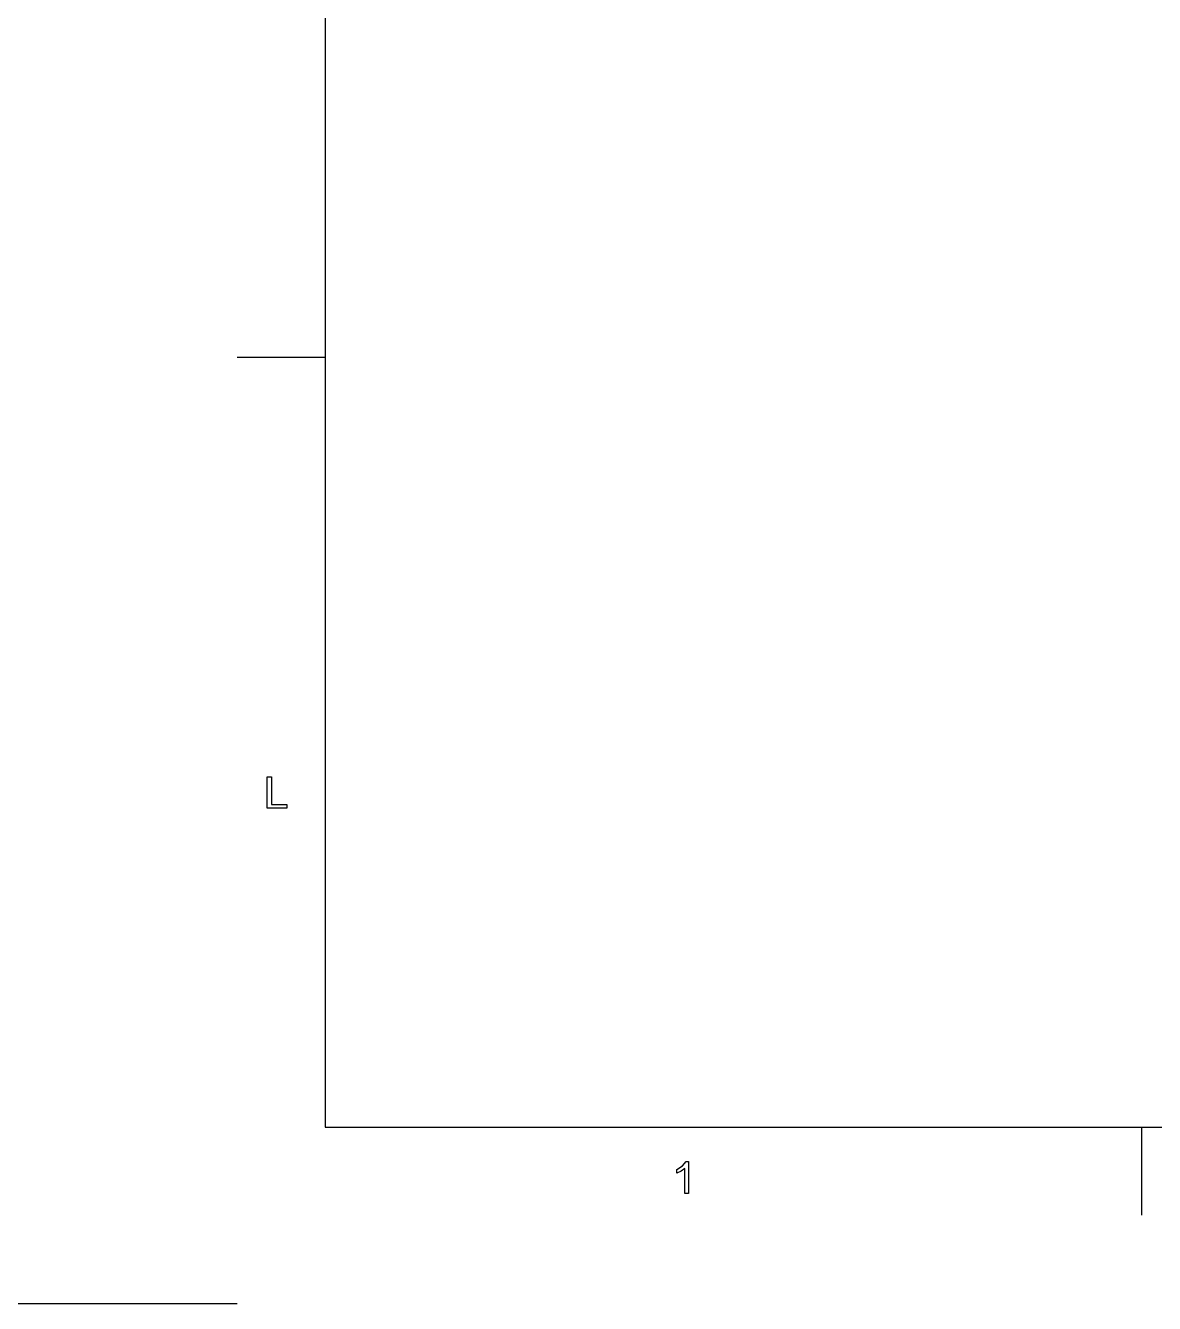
# Model space of a CAD drawing. Extents: x -180 to 1008, y 54 to 897.
# Drawn here: x 3 to 67.1, y 303 to 375.5 of the extents above; entities that cross this region are included whole.
import ezdxf

# ---------------------------------------------------------------- set-up
doc = ezdxf.new("R2010")
doc.units = 0

msp = doc.modelspace()

# ---------------------------------------------------------------- linework, layer by layer
at = {"layer": 'Layer 1'}
for p, q in [((19.999988, 886.998472), (19.999988, 313.001528)), ((14.999978, 356.666984), (19.999988, 356.666984)), ((16.711908, 331.083686), (16.711908, 332.873273)), ((16.711908, 332.873273), (16.948728, 332.873273)), ((16.948728, 332.873273), (16.948728, 331.294876)), ((16.948728, 331.294876), (17.830092, 331.294876)), ((17.830092, 331.294876), (17.830092, 331.083686)), ((17.830092, 331.083686), (16.711908, 331.083686)), ((19.999988, 313.001528), (830.999641, 313.001528)), ((66.312437, 313.001528), (66.312437, 308.00091)), ((40.279513, 310.802896), (40.474828, 311.042159)), ((40.474828, 311.042159), (40.616433, 311.042159)), ((40.616433, 311.042159), (40.616433, 309.245243)), ((39.95724, 310.592923), (40.279513, 310.802896)), ((39.95724, 310.380516), (39.95724, 310.592923)), ((40.187959, 310.494049), (39.95724, 310.380516)), ((40.396702, 310.645417), (40.187959, 310.494049)), ((40.396702, 309.245243), (40.396702, 310.645417)), ((40.616433, 309.245243), (40.396702, 309.245243)), ((0, 303.000291), (14.999978, 303.000291))]:
    msp.add_line(p, q, dxfattribs=at)

doc.saveas('drawing.dxf')
